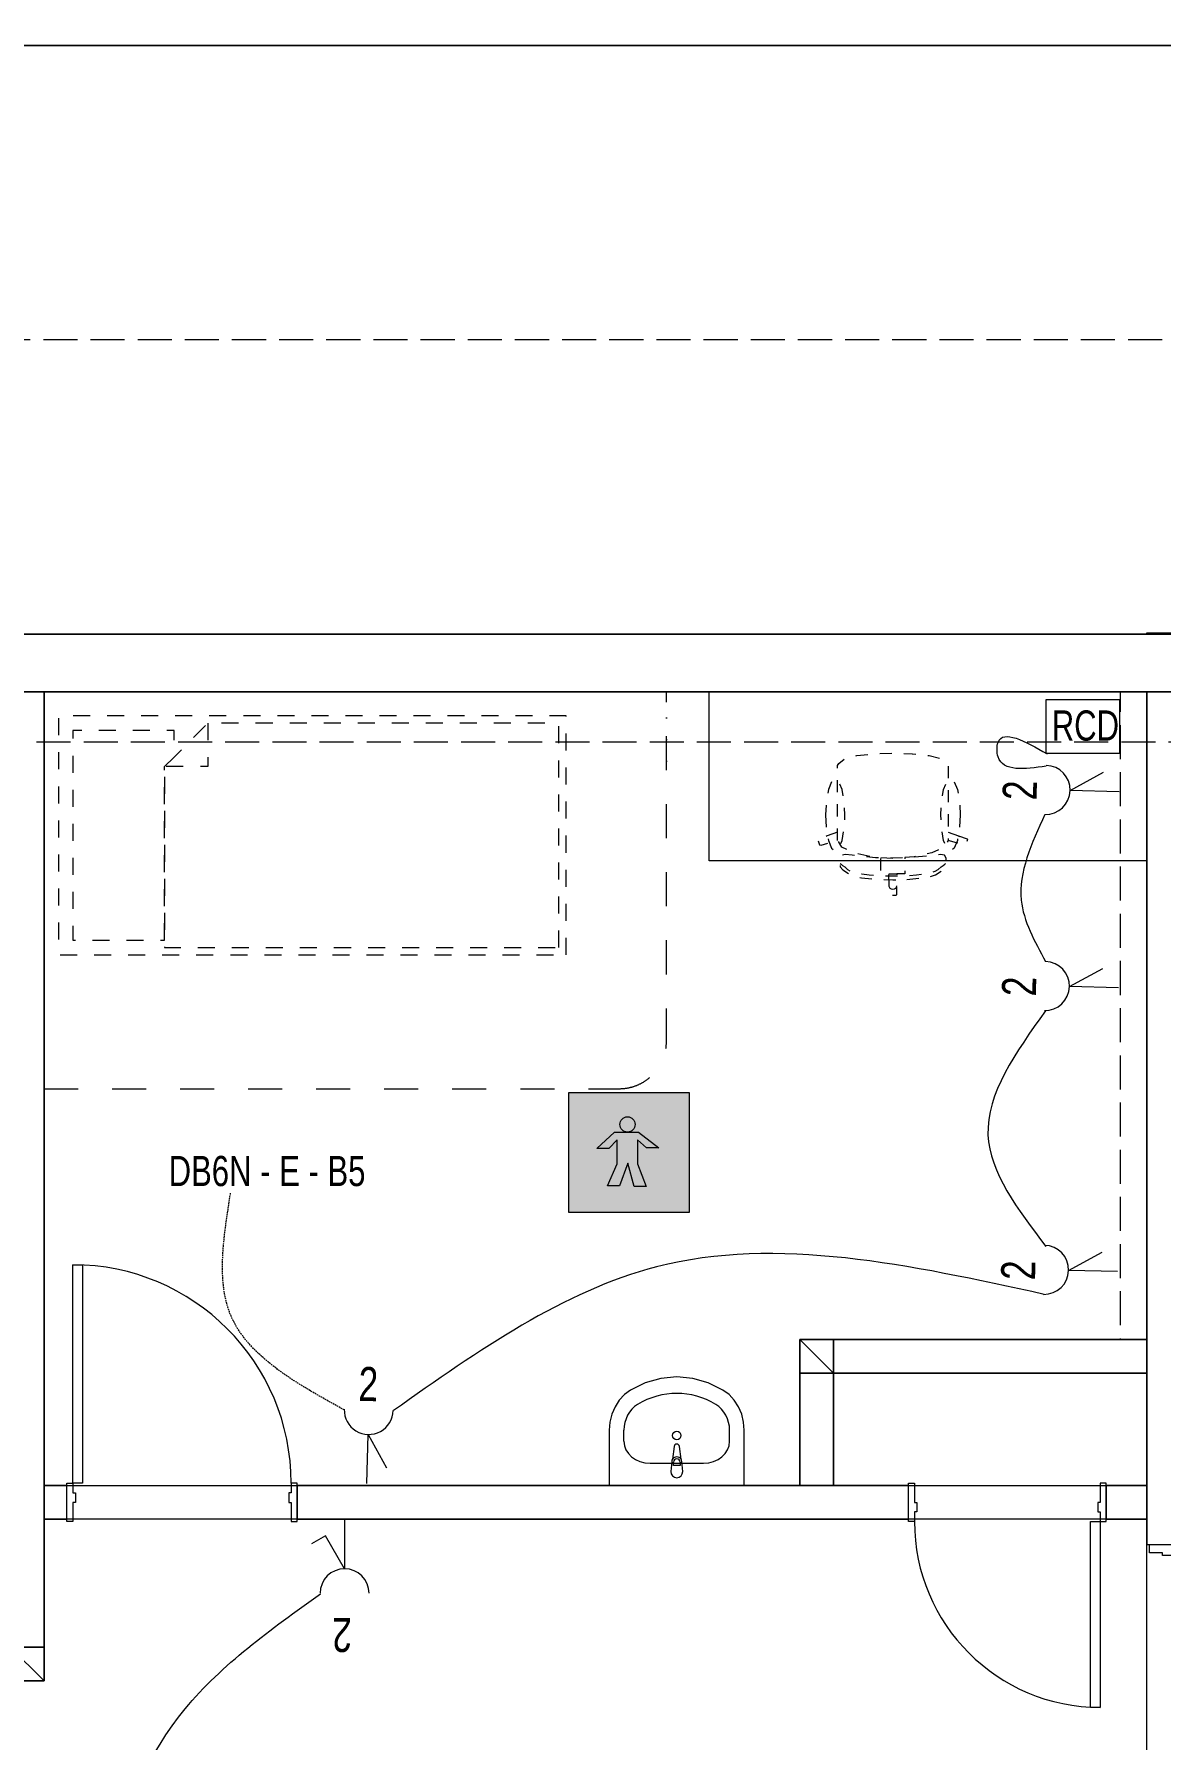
# Model space of a CAD drawing. Header units: millimetres. Extents: x 11356 to 46017, y -5218 to 16780.
# Drawn here: x 30879 to 35552, y 9708 to 16780 of the extents above; entities that cross this region are included whole.
import ezdxf

# ---------------------------------------------------------------- set-up
doc = ezdxf.new("R2010")
doc.units = ezdxf.units.MM
for name, pattern in [('IMPORT-Contour Line', [100, 50, -50]), ('IMPORT-Dashed', [282.222223, 141.111112, -141.111112]), ('IMPORT-Hidden Line', [195.611112, 141.111112, -54.5]), ('IMPORT-Insulation 90', [90, 0, -90, 0, 0]), ('IMPORT-Small Dashed', [141.111111, 70.555556, -70.555556]), ('WSP_NZ_Hidden', [9.5, 6.5, -3])]:
    doc.linetypes.add(name, pattern=pattern)
for name, color, linetype, lineweight in [('_Essential Power', 1, 'Continuous', 13), ('_Non Essential Power', 1, 'Continuous', 13), ('A-Des_ Fittings General_Pen_No__1', 7, 'Continuous', 13), ('A-Des_ Fittings Plumbing', 7, 'Continuous', 13), ('A-Des_ Fittings Plumbing_Pen_No__81', 251, 'Continuous', 18), ('A-Des_ Furniture_Pen_No__81', 251, 'Continuous', 18), ('A-Des_ Roofs_Pen_No__81', 251, 'Continuous', 18), ('A-Des_ Walls', 7, 'Continuous', 13), ('A-Des_ Walls_Pen_No__81', 251, 'Continuous', 18), ('ARCHICAD Doors_Pen_No__81', 251, 'Continuous', 18), ('L07 Enlarged Ground Proposed Plan 02_GFGF Enlarged Proposed Plan 02_dwg', 8, 'Continuous', 13), ('New_A-Des_ Fittings Electrical_Pen_No__90', 250, 'Continuous', 18), ('New_A-Des_ Fittings General_Pen_No__1', 7, 'Continuous', 13), ('New_A-Des_ Zones_Pen_No__94', 250, 'Continuous', 18)]:
    doc.layers.add(name, color=color, linetype=linetype, lineweight=lineweight)
doc.styles.add('Arial Narrow', font='ARIALN.TTF', dxfattribs={"width": 0.9, "height": 125})

# ---------------------------------------------------------------- blocks, each defined once
blk = doc.blocks.new('L07 Enlarged Ground Proposed Plan 02_GFGF Enlarged Proposed Plan 02_dwg_Slab_4_1-12185898-NEW GROUND FLOOR LAYOUT - ELECTRICAL PROPOSED PLAN 02')
at = {"layer": 'A-Des_ Furniture_Pen_No__81', "color": 254, "flags": 128}
blk.add_lwpolyline([(33677.9, 14053.3), (35494, 14053.3), (35494, 13353.3), (33677.9, 13353.3)], close=True, dxfattribs=at)
blk = doc.blocks.new('L07 Enlarged Ground Proposed Plan 02_GFGF Enlarged Proposed Plan 02_dwg_Wall_1_1-12185911-NEW GROUND FLOOR LAYOUT - ELECTRICAL PROPOSED PLAN 02')
at = {"layer": 'A-Des_ Walls', "color": 50, "flags": 128}
blk.add_lwpolyline([(19130, 16780.4), (19130, 16733.3), (38942.7, 16733.3), (38942.7, 16780.4)], dxfattribs=at)
at = {"layer": 'A-Des_ Walls_Pen_No__81', "color": 254, "flags": 128}
blk.add_lwpolyline([(27709.7, 16733.3), (38942.7, 16733.3), (38942.7, 16780.4)], dxfattribs=at)
blk = doc.blocks.new('L07 Enlarged Ground Proposed Plan 02_GFGF Enlarged Proposed Plan 02_dwg_Wall_25_1-12186026-NEW GROUND FLOOR LAYOUT - ELECTRICAL PROPOSED PLAN 02')
at = {"layer": 'A-Des_ Walls', "color": 50, "flags": 128}
blk.add_lwpolyline([(38739, 14293.3), (24399.7, 14293.3), (24399.7, 14053.3), (38739, 14053.3)], close=True, dxfattribs=at)
at = {"layer": 'A-Des_ Walls_Pen_No__81', "color": 254}
blk.add_line((30919.7, 14053.3), (35494, 14053.3), dxfattribs=at)
at = {"layer": 'A-Des_ Walls_Pen_No__81', "color": 254, "flags": 128}
blk.add_lwpolyline([(27709.7, 14293.3), (38889, 14293.3), (38889, 14053.3)], dxfattribs=at)
blk = doc.blocks.new('L07 Enlarged Ground Proposed Plan 02_GFGF Enlarged Proposed Plan 02_dwg_CI Tools Door_22__1-12186042-NEW GROUND FLOOR LAYOUT - ELECTRICAL PROPOSED PLAN 02')
at = {"layer": 'ARCHICAD Doors_Pen_No__81', "color": 254, "flags": 128}
for points in [[(27434.7, 11018.3), (27434.7, 10103.3), (27474.7, 10103.3), (27474.7, 11018.3), (27434.7, 11018.3), (27434.7, 10103.3), (27474.7, 10103.3), (27474.7, 11018.3)], [(26569.7, 10063.3), (26569.7, 10023.3), (26559.7, 10023.3), (26559.7, 9943.3), (26534.7, 9943.3), (26534.7, 10103.3), (26559.7, 10103.3), (26559.7, 10063.3), (26569.7, 10063.3), (26569.7, 10023.3), (26559.7, 10023.3), (26559.7, 9943.3), (26534.7, 9943.3), (26534.7, 10103.3), (26559.7, 10103.3), (26559.7, 10063.3)], [(27464.7, 10063.3), (27464.7, 10023.3), (27474.7, 10023.3), (27474.7, 9943.3), (27499.7, 9943.3), (27499.7, 10103.3), (27474.7, 10103.3), (27474.7, 10063.3), (27464.7, 10063.3), (27464.7, 10023.3), (27474.7, 10023.3), (27474.7, 9943.3), (27499.7, 9943.3), (27499.7, 10103.3), (27474.7, 10103.3), (27474.7, 10063.3)]]:
    blk.add_lwpolyline(points, close=True, dxfattribs=at)
at = {"layer": 'ARCHICAD Doors_Pen_No__81', "color": 254}
blk.add_arc((27474.7, 10103.3), 915, 90, 180, dxfattribs=at)
blk = doc.blocks.new('L07 Enlarged Ground Proposed Plan 02_GFGF Enlarged Proposed Plan 02_dwg_CI Tools Door_23__1-12186043-NEW GROUND FLOOR LAYOUT - ELECTRICAL PROPOSED PLAN 02')
at = {"layer": 'ARCHICAD Doors_Pen_No__81', "color": 254, "flags": 128}
for points in [[(27889.7, 11018.3), (27889.7, 10103.3), (27849.7, 10103.3), (27849.7, 11018.3), (27889.7, 11018.3), (27889.7, 10103.3), (27849.7, 10103.3), (27849.7, 11018.3)], [(27859.7, 10063.3), (27859.7, 10023.3), (27849.7, 10023.3), (27849.7, 9943.3), (27824.7, 9943.3), (27824.7, 10103.3), (27849.7, 10103.3), (27849.7, 10063.3), (27859.7, 10063.3), (27859.7, 10023.3), (27849.7, 10023.3), (27849.7, 9943.3), (27824.7, 9943.3), (27824.7, 10103.3), (27849.7, 10103.3), (27849.7, 10063.3)], [(28754.7, 10063.3), (28754.7, 10023.3), (28764.7, 10023.3), (28764.7, 9943.3), (28789.7, 9943.3), (28789.7, 10103.3), (28764.7, 10103.3), (28764.7, 10063.3), (28754.7, 10063.3), (28754.7, 10023.3), (28764.7, 10023.3), (28764.7, 9943.3), (28789.7, 9943.3), (28789.7, 10103.3), (28764.7, 10103.3), (28764.7, 10063.3)]]:
    blk.add_lwpolyline(points, close=True, dxfattribs=at)
at = {"layer": 'ARCHICAD Doors_Pen_No__81', "color": 254}
blk.add_arc((27849.7, 10103.3), 915, 0, 90, dxfattribs=at)
blk = doc.blocks.new('L07 Enlarged Ground Proposed Plan 02_GFGF Enlarged Proposed Plan 02_dwg_Wall_36_1-12186044-NEW GROUND FLOOR LAYOUT - ELECTRICAL PROPOSED PLAN 02')
at = {"layer": 'A-Des_ Walls', "color": 50, "flags": 128}
for points in [[(24539.7, 10093.3), (24539.7, 9953.3), (26534.7, 9953.3), (26534.7, 10093.3)], [(27499.7, 10093.3), (27499.7, 9953.3), (27824.7, 9953.3), (27824.7, 10093.3)], [(30779.7, 9953.3), (30919.7, 9953.3), (30779.7, 10093.3)]]:
    blk.add_lwpolyline(points, close=True, dxfattribs=at)
blk.add_lwpolyline([(30779.7, 10093.3), (30919.7, 9953.3), (30919.7, 10093.3), (30779.7, 10093.3), (28789.7, 10093.3), (28789.7, 9953.3), (30779.7, 9953.3), (30779.7, 10093.3)], dxfattribs=at)
at = {"layer": 'A-Des_ Walls_Pen_No__81', "color": 254, "flags": 128}
for points in [[(24539.7, 9953.3), (26534.7, 9953.3), (26534.7, 10093.3), (24539.7, 10093.3)], [(27589.7, 10093.3), (27499.7, 10093.3), (27499.7, 9953.3), (27824.7, 9953.3), (27824.7, 10093.3), (27729.7, 10093.3)], [(30919.7, 10093.3), (30919.7, 9953.3), (28789.7, 9953.3), (28789.7, 10093.3), (30779.7, 10093.3)]]:
    blk.add_lwpolyline(points, dxfattribs=at)
for name in ['L07 Enlarged Ground Proposed Plan 02_GFGF Enlarged Proposed Plan 02_dwg_CI Tools Door_22__1-12186042-NEW GROUND FLOOR LAYOUT - ELECTRICAL PROPOSED PLAN 02', 'L07 Enlarged Ground Proposed Plan 02_GFGF Enlarged Proposed Plan 02_dwg_CI Tools Door_23__1-12186043-NEW GROUND FLOOR LAYOUT - ELECTRICAL PROPOSED PLAN 02']:
    blk.add_blockref(name, (0, 0))
blk = doc.blocks.new('L07 Enlarged Ground Proposed Plan 02_GFGF Enlarged Proposed Plan 02_dwg_Wall_37_1-12186045-NEW GROUND FLOOR LAYOUT - ELECTRICAL PROPOSED PLAN 02')
at = {"layer": 'A-Des_ Walls', "color": 50, "flags": 128}
blk.add_lwpolyline([(30919.7, 10093.3), (30919.7, 14053.3), (30779.7, 14053.3), (30779.7, 10093.3)], close=True, dxfattribs=at)
at = {"layer": 'A-Des_ Walls_Pen_No__81', "color": 254}
for p, q in [((30779.7, 14053.3), (30779.7, 10093.3)), ((30919.7, 10763.3), (30919.7, 14053.3)), ((30919.7, 10093.3), (30919.7, 10623.3))]:
    blk.add_line(p, q, dxfattribs=at)
blk = doc.blocks.new('L07 Enlarged Ground Proposed Plan 02_GFGF Enlarged Proposed Plan 02_dwg_CI Tools Door_24__1-12186046-NEW GROUND FLOOR LAYOUT - ELECTRICAL PROPOSED PLAN 02')
at = {"layer": 'ARCHICAD Doors_Pen_No__81', "color": 254, "flags": 128}
for points in [[(31079.7, 11678.3), (31079.7, 10773.3), (31039.7, 10773.3), (31039.7, 11678.3), (31079.7, 11678.3), (31079.7, 10773.3), (31039.7, 10773.3), (31039.7, 11678.3)], [(31049.7, 10733.3), (31049.7, 10693.3), (31039.7, 10693.3), (31039.7, 10613.3), (31014.7, 10613.3), (31014.7, 10773.3), (31039.7, 10773.3), (31039.7, 10733.3), (31049.7, 10733.3), (31049.7, 10693.3), (31039.7, 10693.3), (31039.7, 10613.3), (31014.7, 10613.3), (31014.7, 10773.3), (31039.7, 10773.3), (31039.7, 10733.3)], [(31934.7, 10733.3), (31934.7, 10693.3), (31944.7, 10693.3), (31944.7, 10613.3), (31969.7, 10613.3), (31969.7, 10773.3), (31944.7, 10773.3), (31944.7, 10733.3), (31934.7, 10733.3), (31934.7, 10693.3), (31944.7, 10693.3), (31944.7, 10613.3), (31969.7, 10613.3), (31969.7, 10773.3), (31944.7, 10773.3), (31944.7, 10733.3)]]:
    blk.add_lwpolyline(points, close=True, dxfattribs=at)
at = {"layer": 'ARCHICAD Doors_Pen_No__81', "color": 254}
blk.add_arc((31039.7, 10773.3), 905, 0, 90, dxfattribs=at)
blk = doc.blocks.new('L07 Enlarged Ground Proposed Plan 02_GFGF Enlarged Proposed Plan 02_dwg_CI Tools Door_25__1-12186047-NEW GROUND FLOOR LAYOUT - ELECTRICAL PROPOSED PLAN 02')
at = {"layer": 'ARCHICAD Doors_Pen_No__81', "color": 254, "flags": 128}
for points in [[(34539.7, 10693.3), (34539.7, 10653.3), (34529.7, 10653.3), (34529.7, 10613.3), (34504.7, 10613.3), (34504.7, 10773.3), (34529.7, 10773.3), (34529.7, 10693.3), (34539.7, 10693.3), (34539.7, 10653.3), (34529.7, 10653.3), (34529.7, 10613.3), (34504.7, 10613.3), (34504.7, 10773.3), (34529.7, 10773.3), (34529.7, 10693.3)], [(35289.7, 10693.3), (35289.7, 10653.3), (35299.7, 10653.3), (35299.7, 10613.3), (35324.7, 10613.3), (35324.7, 10773.3), (35299.7, 10773.3), (35299.7, 10693.3), (35289.7, 10693.3), (35289.7, 10653.3), (35299.7, 10653.3), (35299.7, 10613.3), (35324.7, 10613.3), (35324.7, 10773.3), (35299.7, 10773.3), (35299.7, 10693.3)], [(35259.7, 9843.3), (35259.7, 10613.3), (35299.7, 10613.3), (35299.7, 9843.3), (35259.7, 9843.3), (35259.7, 10613.3), (35299.7, 10613.3), (35299.7, 9843.3)]]:
    blk.add_lwpolyline(points, close=True, dxfattribs=at)
at = {"layer": 'ARCHICAD Doors_Pen_No__81', "color": 254}
blk.add_arc((35299.7, 10613.3), 770, 180, 270, dxfattribs=at)
blk = doc.blocks.new('L07 Enlarged Ground Proposed Plan 02_GFGF Enlarged Proposed Plan 02_dwg_Wall_38_1-12186048-NEW GROUND FLOOR LAYOUT - ELECTRICAL PROPOSED PLAN 02')
at = {"layer": 'A-Des_ Walls', "color": 50, "flags": 128}
for points in [[(30919.7, 10623.3), (31014.7, 10623.3), (31014.7, 10763.3), (30919.7, 10763.3)], [(31969.7, 10623.3), (34504.7, 10623.3), (34504.7, 10763.3), (31969.7, 10763.3)], [(35494, 10763.3), (35324.7, 10763.3), (35324.7, 10623.3), (35494, 10623.3)]]:
    blk.add_lwpolyline(points, close=True, dxfattribs=at)
at = {"layer": 'A-Des_ Walls_Pen_No__81', "color": 254, "flags": 128}
for points in [[(30919.7, 10623.3), (31014.7, 10623.3), (31014.7, 10763.3), (30919.7, 10763.3)], [(34054, 10763.3), (31969.7, 10763.3), (31969.7, 10623.3), (34504.7, 10623.3), (34504.7, 10763.3), (34194, 10763.3)], [(35494, 10623.3), (35324.7, 10623.3), (35324.7, 10763.3), (35494, 10763.3)]]:
    blk.add_lwpolyline(points, dxfattribs=at)
for name in ['L07 Enlarged Ground Proposed Plan 02_GFGF Enlarged Proposed Plan 02_dwg_CI Tools Door_24__1-12186046-NEW GROUND FLOOR LAYOUT - ELECTRICAL PROPOSED PLAN 02', 'L07 Enlarged Ground Proposed Plan 02_GFGF Enlarged Proposed Plan 02_dwg_CI Tools Door_25__1-12186047-NEW GROUND FLOOR LAYOUT - ELECTRICAL PROPOSED PLAN 02']:
    blk.add_blockref(name, (0, 0))
blk = doc.blocks.new('L07 Enlarged Ground Proposed Plan 02_GFGF Enlarged Proposed Plan 02_dwg_Wall_54_1-12186071-NEW GROUND FLOOR LAYOUT - ELECTRICAL PROPOSED PLAN 02')
at = {"layer": 'A-Des_ Walls', "color": 50, "flags": 128}
for points in [[(34194, 11368.3), (34054, 11368.3), (34194, 11228.3)], [(34054, 11228.3), (34054, 10763.3), (34194, 10763.3), (34194, 11228.3), (34054, 11228.3), (34194, 11228.3), (34054, 11368.3)]]:
    blk.add_lwpolyline(points, close=True, dxfattribs=at)
at = {"layer": 'A-Des_ Walls_Pen_No__81', "color": 254}
blk.add_line((34194, 10763.3), (34194, 11228.3), dxfattribs=at)
at = {"layer": 'A-Des_ Walls_Pen_No__81', "color": 254, "flags": 128}
blk.add_lwpolyline([(34054, 10763.3), (34054, 11368.3), (34194, 11368.3)], dxfattribs=at)
blk = doc.blocks.new('L07 Enlarged Ground Proposed Plan 02_GFGF Enlarged Proposed Plan 02_dwg_Wall_55_1-12186072-NEW GROUND FLOOR LAYOUT - ELECTRICAL PROPOSED PLAN 02')
at = {"layer": 'A-Des_ Walls', "color": 50, "flags": 128}
blk.add_lwpolyline([(34194, 11228.3), (35494, 11228.3), (35494, 11368.3), (34194, 11368.3)], close=True, dxfattribs=at)
at = {"layer": 'A-Des_ Walls_Pen_No__81', "color": 254}
for p, q in [((35494, 11368.3), (34194, 11368.3)), ((34194, 11228.3), (35494, 11228.3))]:
    blk.add_line(p, q, dxfattribs=at)
blk = doc.blocks.new('L07 Enlarged Ground Proposed Plan 02_GFGF Enlarged Proposed Plan 02_dwg_CI Tools Door_46__1-12186152-NEW GROUND FLOOR LAYOUT - ELECTRICAL PROPOSED PLAN 02')
at = {"layer": 'ARCHICAD Doors_Pen_No__81', "color": 254, "flags": 128}
for points in [[(35599, 10473.3), (35559, 10473.3), (35559, 10483.3), (35504, 10483.3), (35504, 10518.3), (35639, 10518.3), (35639, 10483.3), (35599, 10483.3), (35599, 10473.3), (35559, 10473.3), (35559, 10483.3), (35504, 10483.3), (35504, 10518.3), (35639, 10518.3), (35639, 10483.3), (35599, 10483.3)], [(36544, 9618.3), (35639, 9618.3), (35639, 9578.3), (36544, 9578.3), (36544, 9618.3), (35639, 9618.3), (35639, 9578.3), (36544, 9578.3)], [(35599, 9588.3), (35559, 9588.3), (35559, 9578.3), (35504, 9578.3), (35504, 9543.3), (35639, 9543.3), (35639, 9578.3), (35599, 9578.3), (35599, 9588.3), (35559, 9588.3), (35559, 9578.3), (35504, 9578.3), (35504, 9543.3), (35639, 9543.3), (35639, 9578.3), (35599, 9578.3)]]:
    blk.add_lwpolyline(points, close=True, dxfattribs=at)
at = {"layer": 'ARCHICAD Doors_Pen_No__81', "color": 254}
blk.add_arc((35639, 9578.3), 905, 0, 90, dxfattribs=at)
blk = doc.blocks.new('L07 Enlarged Ground Proposed Plan 02_GFGF Enlarged Proposed Plan 02_dwg_Wall_116_1-12186153-NEW GROUND FLOOR LAYOUT - ELECTRICAL PROPOSED PLAN 02')
at = {"layer": 'A-Des_ Walls', "color": 50, "flags": 128}
for points in [[(35699, 14053.3), (35494, 14053.3), (35494, 10518.3), (35504, 10518.3), (35639, 10518.3), (35699, 10518.3)], [(35504, 9543.3), (35494, 9543.3), (35494, 9513.3), (35699, 9513.3), (35699, 9543.3), (35639, 9543.3)]]:
    blk.add_lwpolyline(points, close=True, dxfattribs=at)
at = {"layer": 'A-Des_ Walls_Pen_No__81', "color": 254}
for p, q in [((35494, 14053.3), (35494, 11368.3)), ((35699, 10518.3), (35699, 14053.3)), ((35494, 11228.3), (35494, 10763.3)), ((35494, 10623.3), (35494, 10518.3)), ((35504, 10518.3), (35639, 10518.3)), ((35504, 9543.3), (35639, 9543.3))]:
    blk.add_line(p, q, dxfattribs=at)
at = {"layer": 'A-Des_ Walls_Pen_No__81', "color": 254, "flags": 128}
blk.add_lwpolyline([(35494, 9543.3), (35494, 9513.3), (35699, 9513.3), (35699, 9543.3)], dxfattribs=at)
blk.add_blockref('L07 Enlarged Ground Proposed Plan 02_GFGF Enlarged Proposed Plan 02_dwg_CI Tools Door_46__1-12186152-NEW GROUND FLOOR LAYOUT - ELECTRICAL PROPOSED PLAN 02', (0, 0))
blk = doc.blocks.new('L07 Enlarged Ground Proposed Plan 02_GFGF Enlarged Proposed Plan 02_dwg_Roof_1_1-12186170-NEW GROUND FLOOR LAYOUT - ELECTRICAL PROPOSED PLAN 02')
at = {"layer": 'A-Des_ Roofs_Pen_No__81', "color": 254, "linetype": 'IMPORT-Hidden Line', "flags": 128}
for points in [[(11355.8, 15514.2), (40119.7, 15514.2), (40119.7, 16780.4)], [(40119.7, 15514.2), (40119.7, 13845.1), (11355.8, 13845.1)]]:
    blk.add_lwpolyline(points, dxfattribs=at)
blk = doc.blocks.new('L07 Enlarged Ground Proposed Plan 02_GFGF Enlarged Proposed Plan 02_dwg_Basin 24_34__1-12186193-NEW GROUND FLOOR LAYOUT - ELECTRICAL PROPOSED PLAN 02')
at = {"layer": 'A-Des_ Fittings Plumbing', "color": 50, "flags": 128}
blk.add_lwpolyline([(33824, 10763.3), (33824, 10992.4), (33821.3, 11026.1), (33813.3, 11058.8), (33800.2, 11089.3), (33782.5, 11116.7), (33760.7, 11140.2), (33735.5, 11158.9), (33674.7, 11188.8), (33610.2, 11207.1), (33544, 11213.3), (33477.8, 11207.1), (33413.4, 11188.8), (33352.5, 11158.9), (33327.3, 11140.2), (33305.5, 11116.7), (33287.8, 11089.3), (33274.7, 11058.8), (33266.7, 11026.1), (33264, 10992.4), (33264, 10763.3)], close=True, dxfattribs=at)
at = {"layer": 'A-Des_ Fittings Plumbing_Pen_No__81', "color": 254}
for p, q in [((33324.9, 10946.6), (33324.9, 10992.4)), ((33763.1, 10946.6), (33763.1, 10992.4)), ((33532.9, 10925), (33526.3, 10872.1)), ((33561.7, 10872.1), (33555.1, 10925)), ((33433.1, 10855.6), (33654.9, 10855.6)), ((33523, 10862.6), (33519, 10820.6)), ((33569, 10820.6), (33565, 10862.6))]:
    blk.add_line(p, q, dxfattribs=at)
at = {"layer": 'A-Des_ Fittings Plumbing_Pen_No__81', "color": 254, "flags": 128}
blk.add_lwpolyline([(33824, 10763.3), (33824, 10992.4), (33821.3, 11026.1), (33813.3, 11058.8), (33800.2, 11089.3), (33782.5, 11116.7), (33760.7, 11140.2), (33735.5, 11158.9), (33674.7, 11188.8), (33610.2, 11207.1), (33544, 11213.3), (33477.8, 11207.1), (33413.4, 11188.8), (33352.5, 11158.9), (33327.3, 11140.2), (33305.5, 11116.7), (33287.8, 11089.3), (33274.7, 11058.8), (33266.7, 11026.1), (33264, 10992.4), (33264, 10763.3)], close=True, dxfattribs=at)
blk.add_lwpolyline([(33557.6, 10860.4), (33557.6, 10845.5), (33530.4, 10845.5), (33530.4, 10860.4)], dxfattribs=at)
at = {"layer": 'A-Des_ Fittings Plumbing_Pen_No__81', "color": 254}
blk.add_circle((33544, 10970.5), 17.5, dxfattribs=at)
for centre, radius, start, end in [((33544, 10923.6), 11.2, 7.13892, 172.86108), ((33544, 10820.6), 25, 180, 0), ((33544, 10860.7), 21.1, 147.22897, 174.83039), ((33544, 10860.7), 21.1, 32.77103, 147.22897), ((33544, 10860.4), 13.6, 0, 180), ((33544, 10860.7), 21.1, 5.16961, 32.77103)]:
    blk.add_arc(centre, radius, start, end, dxfattribs=at)
for centre, major_axis, ratio, start_param, end_param in [((33544, 10763.3), (0, 381.8), 0.892754, 5.78621, 6.78016), ((33433.1, 10992.4), (0, 121.2), 0.892754, 0.496975, 1.570796), ((33654.9, 10992.4), (0, 121.2), 0.892754, 4.712389, 5.78621), ((33433.2, 10946.6), (108.3, 0), 0.83962, 3.141593, 4.712389), ((33654.8, 10946.6), (108.3, 0), 0.83962, 4.712389, 6.283185)]:
    blk.add_ellipse(centre, major_axis=major_axis, ratio=ratio, start_param=start_param, end_param=end_param, dxfattribs=at)
blk = doc.blocks.new('L07 Enlarged Ground Proposed Plan 02_GFGF Enlarged Proposed Plan 02_dwg_Office Chair 06 24_65__1-12186224-NEW GROUND FLOOR LAYOUT - ELECTRICAL PROPOSED PLAN 02')
at = {"layer": 'A-Des_ Furniture_Pen_No__81', "color": 254, "linetype": 'IMPORT-Contour Line', "flags": 128}
for points in [[(34211.1, 13437.3), (34210.9, 13437.5), (34210.9, 13471.7), (34210.9, 13680.9), (34210.9, 13716.9), (34210.9, 13748), (34215.5, 13756.6), (34242.3, 13777.7), (34244.4, 13778.6), (34290.4, 13789.3), (34359.1, 13796.4), (34360.2, 13796.5), (34440.2, 13799), (34520.2, 13796.5), (34521.3, 13796.4), (34590.1, 13789.3), (34636, 13778.6), (34638.1, 13777.7), (34664.9, 13756.6), (34669.5, 13748), (34669.5, 13716.9), (34669.5, 13680.9), (34669.5, 13471.7), (34669.5, 13437.5), (34669.4, 13437.3)], [(34712.9, 13456.1), (34748.3, 13444.7), (34750.2, 13440.9), (34742.7, 13418.1), (34738.9, 13416.2), (34703.5, 13427.6), (34669.4, 13437.3), (34652, 13409.4), (34602.3, 13385.7), (34527.9, 13369.8), (34490.5, 13367.4), (34490.5, 13328.7), (34490.5, 13298.8), (34457.1, 13298.8), (34455.3, 13248.9), (34455.3, 13212), (34452.3, 13209), (34440.2, 13209), (34428.1, 13209), (34425.1, 13212), (34425.1, 13248.9), (34423.3, 13298.8), (34389.9, 13298.8), (34389.9, 13328.7), (34389.9, 13367.4), (34352.5, 13369.8), (34278.1, 13385.7), (34228.4, 13409.4), (34211.1, 13437.3), (34176.9, 13427.6), (34141.5, 13416.2), (34137.7, 13418.1), (34130.2, 13440.9), (34132.1, 13444.7), (34167.6, 13456.1)], [(34210.9, 13471.7), (34167.6, 13456.1), (34162.4, 13453.2), (34158.8, 13448.6), (34157.2, 13443), (34157.9, 13437.2), (34160.7, 13432.1), (34165.4, 13428.5), (34171, 13426.9), (34176.9, 13427.6)], [(34669.5, 13471.7), (34712.9, 13456.1), (34718, 13453.2), (34721.6, 13448.6), (34723.2, 13443), (34722.5, 13437.2), (34719.7, 13432.1), (34715, 13428.5), (34709.4, 13426.9), (34703.5, 13427.6)], [(34389.9, 13367.4), (34440.2, 13364.2), (34490.5, 13367.4)], [(34221.4, 13341.4), (34225.2, 13338.8), (34231.4, 13333.7), (34240.5, 13327.5), (34252.2, 13317.4), (34265.4, 13309.8), (34285.7, 13303.5), (34311.7, 13298.5), (34341.7, 13294.8), (34374.1, 13292.3), (34407.5, 13290.9), (34440.2, 13290.4), (34472.9, 13290.9), (34506.3, 13292.3), (34538.8, 13294.8), (34568.7, 13298.5), (34594.7, 13303.5), (34615, 13309.8), (34628.2, 13317.4), (34639.9, 13327.5), (34649, 13333.7)], [(34423.3, 13298.8), (34440.2, 13298.8), (34457.1, 13298.8)], [(34649, 13333.7), (34655.2, 13338.8), (34659, 13341.4)], [(34455.3, 13248.9), (34454.2, 13243.2), (34450.9, 13238.3), (34446, 13235.1), (34440.2, 13233.9), (34434.4, 13235.1), (34429.5, 13238.3), (34426.3, 13243.2), (34425.1, 13248.9)]]:
    blk.add_lwpolyline(points, dxfattribs=at)
for points in [[(34160.9, 13543.1), (34164, 13486.1), (34172.7, 13437.7), (34185.8, 13405.4), (34201.2, 13394.1), (34216.6, 13405.4), (34229.7, 13437.7), (34238.4, 13486.1), (34241.5, 13543.1), (34238.4, 13600.1), (34229.7, 13648.4), (34216.6, 13680.7), (34201.2, 13692.1), (34185.8, 13680.7), (34172.7, 13648.4), (34164, 13600.1)], [(34719.5, 13543.1), (34716.4, 13486.1), (34707.7, 13437.7), (34694.6, 13405.4), (34679.2, 13394.1), (34663.8, 13405.4), (34650.7, 13437.7), (34642, 13486.1), (34639, 13543.1), (34642, 13600.1), (34650.7, 13648.4), (34663.8, 13680.7), (34679.2, 13692.1), (34694.6, 13680.7), (34707.7, 13648.4), (34716.4, 13600.1)], [(34497.7, 13276), (34570.9, 13282.9), (34596.8, 13287.7), (34616.7, 13295), (34647.8, 13315.1), (34658.3, 13328.3), (34661.6, 13364.3), (34654.9, 13375.9), (34637.7, 13378.9), (34608.7, 13376.3), (34563.4, 13370.5), (34512.5, 13365.9), (34440.2, 13363.5), (34367.9, 13365.9), (34317, 13370.5), (34271.7, 13376.3), (34242.8, 13378.9), (34225.5, 13375.9), (34218.8, 13364.3), (34222.1, 13328.3), (34232.6, 13315.1), (34263.7, 13295), (34283.6, 13287.7), (34309.5, 13282.9), (34382.7, 13276), (34440.2, 13273.8)]]:
    blk.add_lwpolyline(points, close=True, dxfattribs=at)
blk = doc.blocks.new('L07 Enlarged Ground Proposed Plan 02_GFGF Enlarged Proposed Plan 02_dwg_Hospital Bed 24_66__1-12186225-NEW GROUND FLOOR LAYOUT - ELECTRICAL PROPOSED PLAN 02')
at = {"layer": 'A-Des_ Furniture_Pen_No__81', "color": 254, "linetype": 'IMPORT-Small Dashed', "flags": 128}
for points in [[(33084.7, 12963.4), (33084.7, 13953.4), (30979.7, 13953.4), (30979.7, 12963.4)], [(31419.7, 13023.4), (31419.7, 13743.4), (31459.7, 13783.4), (31459.7, 13893.4), (31039.7, 13893.4), (31039.7, 13023.4)], [(33054.7, 12993.4), (33054.7, 13923.4), (31599.7, 13923.4), (31419.7, 13743.4), (31419.7, 12993.4)]]:
    blk.add_lwpolyline(points, close=True, dxfattribs=at)
blk.add_lwpolyline([(31599.7, 13923.4), (31599.7, 13743.4), (31419.7, 13743.4)], dxfattribs=at)
blk = doc.blocks.new('L07 Enlarged Ground Proposed Plan 02_GFGF Enlarged Proposed Plan 02_dwg_Beam_2_1-12186261-NEW GROUND FLOOR LAYOUT - ELECTRICAL PROPOSED PLAN 02')
at = {"layer": 'New_A-Des_ Fittings Electrical_Pen_No__90', "color": 253, "linetype": 'IMPORT-Hidden Line', "flags": 128}
blk.add_lwpolyline([(35494, 11368.3), (35494, 14053.3), (35382.4, 14053.3), (35382.4, 11368.3)], close=True, dxfattribs=at)
blk = doc.blocks.new('L07 Enlarged Ground Proposed Plan 02_GFGF Enlarged Proposed Plan 02_dwg-12097911-NEW GROUND FLOOR LAYOUT - ELECTRICAL PROPOSED PLAN 02')
at = {"layer": 'A-Des_ Fittings General_Pen_No__1', "color": 9, "linetype": 'IMPORT-Dashed'}
for p, q in [((33501.2, 12600), (33501.2, 14053.3)), ((30919.7, 12408.3), (33301.2, 12408.3))]:
    blk.add_line(p, q, dxfattribs=at)
blk.add_arc((33305.3, 12604.1), 195.9, 268.78881, 358.78876, dxfattribs=at)
at = {"layer": 'New_A-Des_ Fittings General_Pen_No__1', "color": 9, "linetype": 'IMPORT-Insulation 90'}
blk.add_line((33501.2, 13765.8), (33501.2, 14053.3), dxfattribs=at)
at = {"layer": 'New_A-Des_ Zones_Pen_No__94', "color": 253}
blk.add_line((33677.9, 14053.3), (30919.7, 14053.3), dxfattribs=at)
at = {"layer": 'New_A-Des_ Zones_Pen_No__94', "color": 253, "flags": 128}
for points in [[(27709.7, 16733.3), (27709.7, 14293.3), (35494, 14293.3), (35494, 14297.6), (35699, 14297.6), (35699, 14293.3), (38889, 14293.3), (38889, 4239.1), (41074.2, 4239.1), (41074.2, 16733.3)], [(34194, 11228.3), (34194, 10763.3), (35494, 10763.3), (35494, 11228.3)], [(24399.7, 8113.3), (25919.7, 8113.3), (31899.7, 8113.3), (31899.7, 9068.3), (32084.7, 9253.3), (32229.7, 9253.3), (35174, 9253.3), (35174, 9513.3), (35494, 9513.3), (35494, 10623.3), (30919.7, 10623.3), (30919.7, 9953.3), (24399.7, 9953.3)]]:
    blk.add_lwpolyline(points, close=True, dxfattribs=at)
for points in [[(30919.7, 14053.3), (30919.7, 10763.3), (34054, 10763.3), (34054, 11368.3), (35494, 11368.3), (35494, 13353.3)], [(35494, 13353.3), (35494, 14053.3), (33677.9, 14053.3)]]:
    blk.add_lwpolyline(points, dxfattribs=at)
for name in ['L07 Enlarged Ground Proposed Plan 02_GFGF Enlarged Proposed Plan 02_dwg_Wall_1_1-12185911-NEW GROUND FLOOR LAYOUT - ELECTRICAL PROPOSED PLAN 02', 'L07 Enlarged Ground Proposed Plan 02_GFGF Enlarged Proposed Plan 02_dwg_Roof_1_1-12186170-NEW GROUND FLOOR LAYOUT - ELECTRICAL PROPOSED PLAN 02', 'L07 Enlarged Ground Proposed Plan 02_GFGF Enlarged Proposed Plan 02_dwg_Wall_25_1-12186026-NEW GROUND FLOOR LAYOUT - ELECTRICAL PROPOSED PLAN 02', 'L07 Enlarged Ground Proposed Plan 02_GFGF Enlarged Proposed Plan 02_dwg_Wall_37_1-12186045-NEW GROUND FLOOR LAYOUT - ELECTRICAL PROPOSED PLAN 02', 'L07 Enlarged Ground Proposed Plan 02_GFGF Enlarged Proposed Plan 02_dwg_Slab_4_1-12185898-NEW GROUND FLOOR LAYOUT - ELECTRICAL PROPOSED PLAN 02', 'L07 Enlarged Ground Proposed Plan 02_GFGF Enlarged Proposed Plan 02_dwg_Beam_2_1-12186261-NEW GROUND FLOOR LAYOUT - ELECTRICAL PROPOSED PLAN 02', 'L07 Enlarged Ground Proposed Plan 02_GFGF Enlarged Proposed Plan 02_dwg_Wall_116_1-12186153-NEW GROUND FLOOR LAYOUT - ELECTRICAL PROPOSED PLAN 02', 'L07 Enlarged Ground Proposed Plan 02_GFGF Enlarged Proposed Plan 02_dwg_Hospital Bed 24_66__1-12186225-NEW GROUND FLOOR LAYOUT - ELECTRICAL PROPOSED PLAN 02', 'L07 Enlarged Ground Proposed Plan 02_GFGF Enlarged Proposed Plan 02_dwg_Office Chair 06 24_65__1-12186224-NEW GROUND FLOOR LAYOUT - ELECTRICAL PROPOSED PLAN 02', 'L07 Enlarged Ground Proposed Plan 02_GFGF Enlarged Proposed Plan 02_dwg_Wall_38_1-12186048-NEW GROUND FLOOR LAYOUT - ELECTRICAL PROPOSED PLAN 02', 'L07 Enlarged Ground Proposed Plan 02_GFGF Enlarged Proposed Plan 02_dwg_Wall_54_1-12186071-NEW GROUND FLOOR LAYOUT - ELECTRICAL PROPOSED PLAN 02', 'L07 Enlarged Ground Proposed Plan 02_GFGF Enlarged Proposed Plan 02_dwg_Wall_55_1-12186072-NEW GROUND FLOOR LAYOUT - ELECTRICAL PROPOSED PLAN 02', 'L07 Enlarged Ground Proposed Plan 02_GFGF Enlarged Proposed Plan 02_dwg_Basin 24_34__1-12186193-NEW GROUND FLOOR LAYOUT - ELECTRICAL PROPOSED PLAN 02', 'L07 Enlarged Ground Proposed Plan 02_GFGF Enlarged Proposed Plan 02_dwg_Wall_36_1-12186044-NEW GROUND FLOOR LAYOUT - ELECTRICAL PROPOSED PLAN 02']:
    blk.add_blockref(name, (0, 0))
blk = doc.blocks.new('Body Protected')
at = {"layer": '_Non Essential Power'}
h = blk.add_hatch(color=255, dxfattribs=at)
h.dxf.hatch_style = 1
h.paths.add_polyline_path([(12592, -5845.3), (13092, -5845.3), (13092, -5346.8), (12592, -5346.8)])
h.paths.add_polyline_path([(12781.5, -5511.6), (12835.8, -5511.2, -0.414214), (12804.2, -5479.6, -1), (12867.4, -5479.6, -0.414214), (12835.8, -5511.2), (12881.5, -5511.6), (12965.2, -5577), (12915.2, -5577), (12878, -5543.6), (12878, -5643.6), (12912.8, -5737.4), (12862.8, -5737.4), (12837.5, -5640.6), (12803.3, -5734.6), (12753.3, -5734.6), (12793.5, -5643), (12793.5, -5543), (12759, -5579.2), (12709, -5579.2)], flags=16)
h.paths.add_polyline_path([(12867.4, -5479.6, 1), (12804.2, -5479.6, 1)], flags=0)
at = {"layer": '_Non Essential Power', "true_color": 0x139b48}
h = blk.add_hatch(color=114, dxfattribs=at)
h.dxf.hatch_style = 1
h.paths.add_polyline_path([(13092, -5346.8), (12592, -5346.8), (12592, -5845.3), (13092, -5845.3)])
h.paths.add_polyline_path([(12781.5, -5511.6), (12835.8, -5511.2, -0.414214), (12804.2, -5479.6, -1), (12867.4, -5479.6, -0.414214), (12835.8, -5511.2), (12881.5, -5511.6), (12965.2, -5577), (12915.2, -5577), (12878, -5543.6), (12878, -5643.6), (12912.8, -5737.4), (12862.8, -5737.4), (12837.5, -5640.6), (12803.3, -5734.6), (12753.3, -5734.6), (12793.5, -5643), (12793.5, -5543), (12759, -5579.2), (12709, -5579.2)], flags=16)
h.paths.add_polyline_path([(12878, -5543.6), (12915.2, -5577), (12965.2, -5577), (12881.5, -5511.6), (12781.5, -5511.6), (12709, -5579.2), (12759, -5579.2), (12793.5, -5543), (12793.5, -5643), (12753.3, -5734.6), (12803.3, -5734.6), (12837.5, -5640.6), (12862.8, -5737.4), (12912.8, -5737.4), (12878, -5643.6)], flags=0)
h = blk.add_hatch(color=114, dxfattribs=at)
h.dxf.hatch_style = 1
h.paths.add_polyline_path([(12793.5, -5643), (12753.3, -5734.6), (12803.3, -5734.6), (12837.5, -5640.6), (12862.8, -5737.4), (12912.8, -5737.4), (12878, -5643.6), (12878, -5543.6), (12915.2, -5577), (12965.2, -5577), (12881.5, -5511.6), (12781.5, -5511.6), (12709, -5579.2), (12759, -5579.2), (12793.5, -5543)])
h.paths.add_polyline_path([(12867.4, -5479.6, 1), (12804.2, -5479.6, 1)])
at = {"layer": '_Non Essential Power', "color": 255}
for p, q in [((12709, -5579.2), (12781.5, -5511.6)), ((12781.5, -5511.6), (12881.5, -5511.6)), ((12881.5, -5511.6), (12965.2, -5577)), ((12759, -5579.2), (12709, -5579.2)), ((12793.5, -5543), (12759, -5579.2)), ((12793.5, -5643), (12793.5, -5543)), ((12915.2, -5577), (12878, -5543.6)), ((12878, -5543.6), (12878, -5643.6)), ((12965.2, -5577), (12915.2, -5577)), ((12753.3, -5734.6), (12793.5, -5643)), ((12837.5, -5640.6), (12803.3, -5734.6)), ((12862.8, -5737.4), (12837.5, -5640.6)), ((12878, -5643.6), (12912.8, -5737.4)), ((12803.3, -5734.6), (12753.3, -5734.6)), ((12912.8, -5737.4), (12862.8, -5737.4))]:
    blk.add_line(p, q, dxfattribs=at)
blk.add_lwpolyline([(12592, -5346.8), (13092, -5346.8), (13092, -5845.3), (12592, -5845.3)], close=True, dxfattribs=at)
blk.add_circle((12835.8, -5479.6), 31.6, dxfattribs=at)

msp = doc.modelspace()

# ---------------------------------------------------------------- linework, layer by layer
at = {"layer": '_Essential Power', "color": 10, "lineweight": 18}
for p, q in [((35175.3, 13644.4), (35314.1, 13720.1)), ((35378.5, 13639.5), (35175.3, 13644.4)), ((35172.5, 12831.4), (35311.3, 12907.1)), ((35375.7, 12826.5), (35172.5, 12831.4)), ((35169, 11654.7), (35307.8, 11730.4)), ((35372.2, 11649.8), (35169, 11654.7)), ((32259.2, 10771.8), (32264.1, 10974.9)), ((32264.1, 10974.9), (32339.8, 10836.2))]:
    msp.add_line(p, q, dxfattribs=at)
at = {"layer": '_Essential Power'}
msp.add_lwpolyline([(35076.1, 14022.4), (35380.7, 14022.4), (35380.7, 13797.6), (35076.1, 13797.6)], close=True, dxfattribs=at)
at = {"layer": '_Essential Power', "color": 10, "lineweight": 18}
for centre, start, end in [((35073.7, 13646.9), 268.61471, 88.61471), ((35071, 12833.8), 268.61471, 88.61471), ((35067.5, 11657.2), 268.61471, 88.61471), ((32266.5, 11076.5), 178.61471, 358.61471)]:
    msp.add_arc(centre, 101.6, start, end, dxfattribs=at)
at = {"layer": '_Essential Power'}
for points in [[(35076.2, 13745.1), (34876.7, 13784), (34876.7, 13844), (35079.5, 13797)], [(35071, 13544.6), (34972.4, 13190.1), (35073.7, 12935.3)], [(35072.6, 12730.7), (34834.7, 12217.5), (35074.7, 11754.5)], [(35067.9, 11555.5), (33459.4, 11669.5), (32368.6, 11073.6)]]:
    msp.add_spline(points, degree=3, dxfattribs=at)
at = {"layer": '_Essential Power', "color": 18, "linetype": 'WSP_NZ_Hidden', "true_color": 0x000000}
msp.add_spline([(32164.7, 11076.4), (31693.7, 11470), (31693.7, 11976.4)], degree=3, dxfattribs=at)
at = {"layer": '_Non Essential Power', "color": 10, "lineweight": 18}
for p, q in [((32166.5, 10621.1), (32166.5, 10417.9)), ((32087.5, 10554.8), (32028.8, 10520.9)), ((32166.5, 10417.9), (32087.5, 10554.8))]:
    msp.add_line(p, q, dxfattribs=at)
msp.add_arc((32166.5, 10316.3), 101.6, 0, 180, dxfattribs=at)
at = {"layer": '_Non Essential Power'}
msp.add_spline([(31040, 8419.9), (31505.6, 9837.6), (32065.8, 10313.5)], degree=3, dxfattribs=at)

# ---------------------------------------------------------------- block references
msp.add_blockref('Body Protected', (20503.8, 17739.7), dxfattribs=at)
at = {"layer": 'L07 Enlarged Ground Proposed Plan 02_GFGF Enlarged Proposed Plan 02_dwg', "color": 253, "lineweight": 18}
msp.add_blockref('L07 Enlarged Ground Proposed Plan 02_GFGF Enlarged Proposed Plan 02_dwg-12097911-NEW GROUND FLOOR LAYOUT - ELECTRICAL PROPOSED PLAN 02', (0, 0), dxfattribs=at)

# ---------------------------------------------------------------- texts
at = {"layer": '_Essential Power', "color": 1, "insert": (35099.2, 13976.4), "char_height": 125, "width": 155.127, "attachment_point": 1, "style": 'Arial Narrow'}
msp.add_mtext('RCD', dxfattribs=at)
at = {"layer": '_Essential Power', "color": 1, "char_height": 141.1, "width": 97.748, "attachment_point": 1, "style": 'Arial Narrow'}
for insert, rotation in [((34895, 13606.5), 88.61471), ((34892.2, 12793.4), 88.61471), ((34888.7, 11616.8), 88.61471), ((32226.1, 11255.3), 358.61471)]:
    msp.add_mtext('2', dxfattribs=dict(at, insert=insert, rotation=rotation))
at = {"layer": '_Essential Power', "color": 0, "insert": (31436.6, 12129.5), "char_height": 125, "width": 1190.506, "attachment_point": 1, "style": 'Arial Narrow'}
msp.add_mtext('DB6N - E - B5', dxfattribs=at)
at = {"layer": '_Non Essential Power', "color": 1, "insert": (32196.7, 10073), "char_height": 141.1, "width": 97.748, "attachment_point": 1, "rotation": 180, "style": 'Arial Narrow'}
msp.add_mtext('2', dxfattribs=at)

doc.saveas('drawing.dxf')
